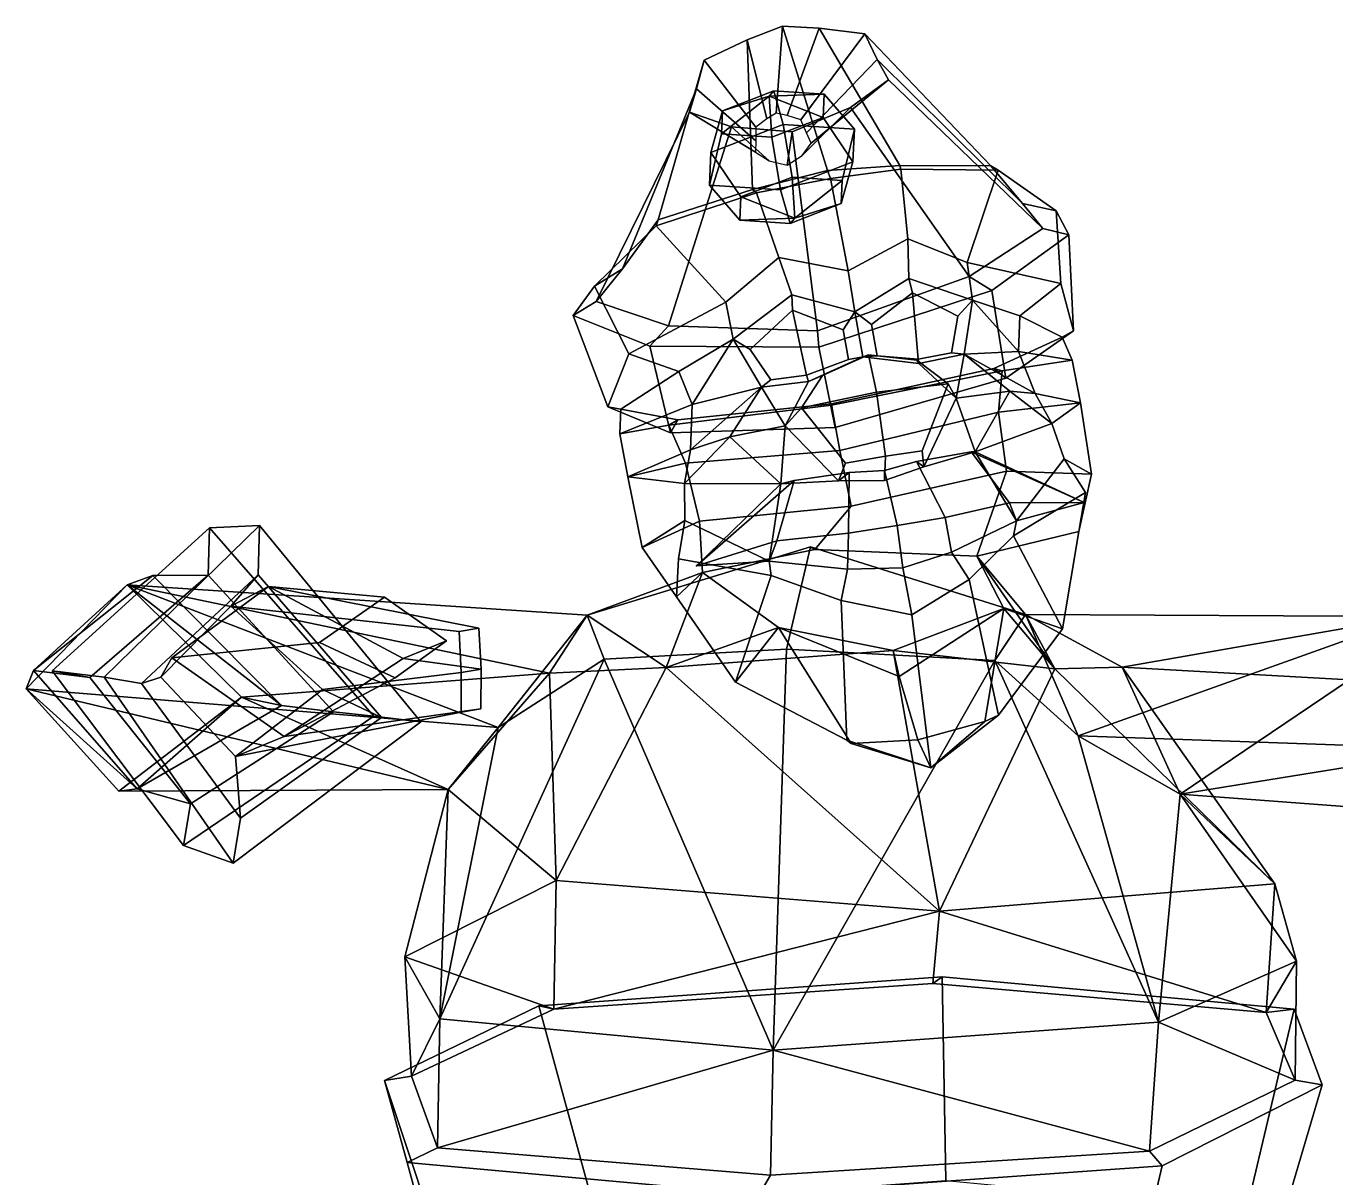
# Model space of a CAD drawing. Extents: x -203 to 349, y -162 to 313.
# Drawn here: x -203.2 to 155.3, y -2.4 to 313 of the extents above; entities that cross this region are included whole.
import ezdxf

# ---------------------------------------------------------------- set-up
doc = ezdxf.new("R2010")
doc.units = 0

msp = doc.modelspace()

# ---------------------------------------------------------------- linework, layer by layer
for p in [(86.402763, 182.501221, 61.919273), (-19.673964, 165.197571, 71.780106)]:
    msp.add_point(p)
for points in [[(16.205194, 273.460632, 61.643478), (3.828409, 312.989471, -2.044468), (-5.794028, 309.290833, -2.679168), (-4.361145, 268.276398, 56.06641)], [(2.124686, 289.121277, -61.589909), (-0.407411, 287.642944, -60.787582), (-5.794028, 309.290833, -2.679168), (3.828409, 312.989471, -2.044468)], [(2.124686, 289.121277, -61.589909), (3.828409, 312.989471, -2.044468), (13.844165, 312.484131, -4.500579), (5.092016, 288.533386, -61.296097)], [(16.205194, 273.460632, 61.643478), (36.003113, 274.860779, 52.314171), (13.844165, 312.484131, -4.500579), (3.828409, 312.989471, -2.044468)], [(5.092016, 288.533386, -61.296097), (13.844165, 312.484131, -4.500579), (26.350182, 310.861145, -8.277298), (8.872689, 287.314941, -60.672085)], [(60.868614, 274.764496, 37.263145), (26.350182, 310.861145, -8.277298), (13.844165, 312.484131, -4.500579), (36.003113, 274.860779, 52.314171)], [(-30.205912, 259.908081, 45.729378), (-4.361145, 268.276398, 56.06641), (-5.794028, 309.290833, -2.679168), (-17.626089, 303.710297, -4.198571)], [(-0.407411, 287.642944, -60.787582), (-3.442308, 285.320923, -59.533352), (-17.626089, 303.710297, -4.198571), (-5.794028, 309.290833, -2.679168)], [(8.872689, 287.314941, -60.672085), (26.350182, 310.861145, -8.277298), (29.776461, 303.886993, -13.984821), (10.405836, 283.792755, -58.808529)], [(69.569061, 264.389557, 9.966743), (29.776461, 303.886993, -13.984821), (26.350182, 310.861145, -8.277298), (60.868614, 274.764496, 37.263145)], [(-39.946415, 246.524963, 20.147236), (-30.205912, 259.908081, 45.729378), (-17.626089, 303.710297, -4.198571), (-19.66424, 295.847595, -9.399277)], [(-3.442308, 285.320923, -59.533352), (-3.439405, 281.550964, -57.528301), (-19.66424, 295.847595, -9.399277), (-17.626089, 303.710297, -4.198571)], [(10.405836, 283.792755, -58.808529), (29.776461, 303.886993, -13.984821), (32.837749, 298.309723, -18.616346), (11.725851, 280.965118, -57.313011)], [(75.152191, 257.537079, -13.21362), (32.837749, 298.309723, -18.616346), (29.776461, 303.886993, -13.984821), (69.569061, 264.389557, 9.966743)], [(11.725851, 280.965118, -57.313011), (32.837749, 298.309723, -18.616346), (22.452942, 290.682556, -21.903036), (9.270057, 277.594452, -55.504692)], [(54.948875, 244.393005, -31.128805), (22.452942, 290.682556, -21.903036), (32.837749, 298.309723, -18.616346), (75.152191, 257.537079, -13.21362)], [(-47.15276, 237.586212, -1.844224), (-39.946415, 246.524963, 20.147236), (-19.66424, 295.847595, -9.399277), (-21.605797, 289.456818, -13.566795)], [(-3.439405, 281.550964, -57.528301), (-3.520374, 278.49649, -55.903236), (-21.605797, 289.456818, -13.566795), (-19.66424, 295.847595, -9.399277)], [(4.065384, 286.045197, -46.085934), (1.457216, 295.243011, -58.221771), (-12.56, 289.836639, -63.912483), (-15.757975, 278.399475, -54.133797)], [(1.457216, 295.243011, -58.221771), (0.154504, 293.819763, -74.804222), (-12.56, 289.836639, -63.912483)], [(1.457216, 295.243011, -58.221771), (15.206038, 294.332458, -66.479927), (0.154504, 293.819763, -74.804222)], [(15.206038, 294.332458, -66.479927), (14.937611, 288.015564, -80.428787), (0.154504, 293.819763, -74.804222)], [(4.065384, 286.045197, -46.085934), (23.509125, 284.757507, -57.764709), (15.206038, 294.332458, -66.479927), (1.457216, 295.243011, -58.221771)], [(23.509125, 284.757507, -57.764709), (23.129511, 275.824005, -77.491455), (14.937611, 288.015564, -80.428787), (15.206038, 294.332458, -66.479927)], [(-12.56, 289.836639, -63.912483), (0.154504, 293.819763, -74.804222), (-12.828427, 283.519745, -77.861343)], [(0.154504, 293.819763, -74.804222), (0.92036, 282.609161, -86.119553), (-12.828427, 283.519745, -77.861343)], [(0.154504, 293.819763, -74.804222), (14.937611, 288.015564, -80.428787), (0.92036, 282.609161, -86.119553)], [(9.270057, 277.594452, -55.504692), (22.452942, 290.682556, -21.903036), (6.531949, 284.092987, -23.289501), (5.116321, 274.918976, -54.055367)], [(13.404422, 229.523468, -45.585823), (6.531949, 284.092987, -23.289501), (22.452942, 290.682556, -21.903036), (54.948875, 244.393005, -31.128805)], [(-27.400476, 230.959869, -23.473658), (-47.15276, 237.586212, -1.844224), (-21.605797, 289.456818, -13.566795), (-10.126435, 285.384918, -18.881351)], [(-3.520374, 278.49649, -55.903236), (0.146615, 276.117218, -54.661072), (-10.126435, 285.384918, -18.881351), (-21.605797, 289.456818, -13.566795)], [(-15.757975, 278.399475, -54.133797), (-12.56, 289.836639, -63.912483), (-12.828427, 283.519745, -77.861343), (-16.137589, 269.465973, -73.860542)], [(14.937611, 288.015564, -80.428787), (23.129511, 275.824005, -77.491455), (3.306156, 268.178284, -85.539345), (0.92036, 282.609161, -86.119553)], [(13.404422, 229.523468, -45.585823), (-27.400476, 230.959869, -23.473658), (-10.126435, 285.384918, -18.881351), (6.531949, 284.092987, -23.289501)], [(-12.828427, 283.519745, -77.861343), (0.92036, 282.609161, -86.119553), (3.306156, 268.178284, -85.539345), (-16.137589, 269.465973, -73.860542)], [(4.065384, 286.045197, -46.085934), (-15.757975, 278.399475, -54.133797), (-7.566035, 266.207947, -51.196407), (6.451181, 271.614319, -45.505695)], [(0.146615, 276.117218, -54.661072), (5.116321, 274.918976, -54.055367), (6.531949, 284.092987, -23.289501), (-10.126435, 285.384918, -18.881351)], [(4.065384, 286.045197, -46.085934), (6.451181, 271.614319, -45.505695), (20.200001, 270.703766, -53.763851), (23.509125, 284.757507, -57.764709)], [(23.509125, 284.757507, -57.764709), (20.200001, 270.703766, -53.763851), (19.931574, 264.386871, -67.712715), (23.129511, 275.824005, -77.491455)], [(-15.757975, 278.399475, -54.133797), (-16.137589, 269.465973, -73.860542), (-7.834463, 259.891052, -65.145271), (-7.566035, 266.207947, -51.196407)], [(16.965904, 271.253204, 65.953178), (16.205194, 273.460632, 61.643478), (-4.361145, 268.276398, 56.06641), (-3.303972, 267.379486, 61.450367)], [(19.931574, 264.386871, -67.712715), (5.914326, 258.980469, -73.403481), (3.306156, 268.178284, -85.539345), (23.129511, 275.824005, -77.491455)], [(16.965904, 271.253204, 65.953178), (36.267487, 273.834534, 57.771828), (36.003113, 274.860779, 52.314171), (16.205194, 273.460632, 61.643478)], [(21.846285, 245.982971, 74.109467), (38.15786, 254.711884, 66.734962), (36.267487, 273.834534, 57.771828), (16.965904, 271.253204, 65.953178)], [(36.267487, 273.834534, 57.771828), (62.848434, 273.569977, 42.353741), (60.868614, 274.764496, 37.263145), (36.003113, 274.860779, 52.314171)], [(38.15786, 254.711884, 66.734962), (54.436279, 248.227112, 55.448826), (62.848434, 273.569977, 42.353741), (36.267487, 273.834534, 57.771828)], [(54.436279, 248.227112, 55.448826), (80.004929, 242.543579, 35.603413), (78.782951, 262.451202, 11.424212), (62.848434, 273.569977, 42.353741)], [(62.848434, 273.569977, 42.353741), (78.782951, 262.451202, 11.424212), (69.569061, 264.389557, 9.966743), (60.868614, 274.764496, 37.263145)], [(-7.834463, 259.891052, -65.145271), (-16.137589, 269.465973, -73.860542), (3.306156, 268.178284, -85.539345), (5.914326, 258.980469, -73.403481)], [(6.451181, 271.614319, -45.505695), (-7.566035, 266.207947, -51.196407), (7.217031, 260.403748, -56.820969)], [(21.846285, 245.982971, 74.109467), (16.965904, 271.253204, 65.953178), (-3.303972, 267.379486, 61.450367), (2.845737, 249.677002, 69.77166)], [(6.451181, 271.614319, -45.505695), (7.217031, 260.403748, -56.820969), (20.200001, 270.703766, -53.763851)], [(20.200001, 270.703766, -53.763851), (7.217031, 260.403748, -56.820969), (19.931574, 264.386871, -67.712715)], [(-3.303972, 267.379486, 61.450367), (-4.361145, 268.276398, 56.06641), (-30.205912, 259.908081, 45.729378), (-30.76025, 258.30014, 51.055546)], [(2.845737, 249.677002, 69.77166), (-3.303972, 267.379486, 61.450367), (-30.76025, 258.30014, 51.055546), (-11.693342, 237.439789, 61.596188)], [(-7.566035, 266.207947, -51.196407), (-7.834463, 259.891052, -65.145271), (7.217031, 260.403748, -56.820969)], [(7.217031, 260.403748, -56.820969), (5.914326, 258.980469, -73.403481), (19.931574, 264.386871, -67.712715)], [(78.782951, 262.451202, 11.424212), (82.205513, 255.863464, -14.72198), (75.152191, 257.537079, -13.21362), (69.569061, 264.389557, 9.966743)], [(80.004929, 242.543579, 35.603413), (83.524925, 229.538116, -1.298403), (82.205513, 255.863464, -14.72198), (78.782951, 262.451202, 11.424212)], [(-30.76025, 258.30014, 51.055546), (-30.205912, 259.908081, 45.729378), (-39.946415, 246.524963, 20.147236), (-47.660236, 241.825287, 23.178295)], [(-11.693342, 237.439789, 61.596188), (-30.76025, 258.30014, 51.055546), (-47.660236, 241.825287, 23.178295), (-38.183025, 223.264282, 46.590096)], [(7.217031, 260.403748, -56.820969), (-7.834463, 259.891052, -65.145271), (5.914326, 258.980469, -73.403481)], [(21.846285, 245.982971, 74.109467), (23.603998, 234.757202, 73.319038), (38.45631, 243.873901, 68.744843), (38.15786, 254.711884, 66.734962)], [(38.15786, 254.711884, 66.734962), (38.45631, 243.873901, 68.744843), (55.835663, 237.9646, 55.818726), (54.436279, 248.227112, 55.448826)], [(82.205513, 255.863464, -14.72198), (61.11652, 240.600281, -34.23312), (54.948875, 244.393005, -31.128805), (75.152191, 257.537079, -13.21362)], [(83.524925, 229.538116, -1.298403), (64.965385, 216.606323, -24.764355), (61.11652, 240.600281, -34.23312), (82.205513, 255.863464, -14.72198)], [(2.845737, 249.677002, 69.77166), (-11.693342, 237.439789, 61.596188), (-9.696883, 227.274658, 61.910591), (6.351371, 239.386444, 71.607788)], [(21.846285, 245.982971, 74.109467), (2.845737, 249.677002, 69.77166), (6.351371, 239.386444, 71.607788), (23.603998, 234.757202, 73.319038)], [(68.837379, 233.67157, 38.080742), (80.004929, 242.543579, 35.603413), (54.436279, 248.227112, 55.448826), (55.835663, 237.9646, 55.818726)], [(-47.660236, 241.825287, 23.178295), (-39.946415, 246.524963, 20.147236), (-47.15276, 237.586212, -1.844224), (-53.469212, 233.731689, -2.109737)], [(61.11652, 240.600281, -34.23312), (13.812522, 225.046112, -49.052536), (13.404422, 229.523468, -45.585823), (54.948875, 244.393005, -31.128805)], [(39.438572, 239.935242, 66.642715), (38.45631, 243.873901, 68.744843), (23.603998, 234.757202, 73.319038), (28.18828, 231.24942, 70.611717)], [(39.438572, 239.935242, 66.642715), (51.870472, 233.552917, 53.794807), (55.835663, 237.9646, 55.818726), (38.45631, 243.873901, 68.744843)], [(-38.183025, 223.264282, 46.590096), (-47.660236, 241.825287, 23.178295), (-53.469212, 233.731689, -2.109737), (-43.99192, 208.737061, 10.555488)], [(64.965385, 216.606323, -24.764355), (18.233637, 203.09906, -40.005245), (13.812522, 225.046112, -49.052536), (61.11652, 240.600281, -34.23312)], [(80.004929, 242.543579, 35.603413), (68.837379, 233.67157, 38.080742), (80.378578, 227.833557, -0.590848), (83.524925, 229.538116, -1.298403)], [(-53.469212, 233.731689, -2.109737), (-47.15276, 237.586212, -1.844224), (-27.400476, 230.959869, -23.473658), (-32.510357, 225.327515, -25.529619)], [(-24.535202, 218.440308, 46.760601), (-9.696883, 227.274658, 61.910591), (-11.693342, 237.439789, 61.596188), (-38.183025, 223.264282, 46.590096)], [(6.58737, 235.249268, 69.826729), (6.351371, 239.386444, 71.607788), (-9.696883, 227.274658, 61.910591), (-5.009958, 224.439514, 61.686031)], [(6.58737, 235.249268, 69.826729), (20.418476, 229.850403, 71.160782), (23.603998, 234.757202, 73.319038), (6.351371, 239.386444, 71.607788)], [(28.18828, 231.24942, 70.611717), (29.76408, 222.726807, 72.607834), (40.982334, 221.771851, 66.335587), (39.438572, 239.935242, 66.642715)], [(40.982334, 221.771851, 66.335587), (50.103615, 223.496307, 58.871517), (51.870472, 233.552917, 53.794807), (39.438572, 239.935242, 66.642715)], [(50.103615, 223.496307, 58.871517), (53.58242, 223.169373, 61.616558), (55.835663, 237.9646, 55.818726), (51.870472, 233.552917, 53.794807)], [(53.58242, 223.169373, 61.616558), (68.484406, 223.92392, 39.585648), (55.835663, 237.9646, 55.818726)], [(68.484406, 223.92392, 39.585648), (68.837379, 233.67157, 38.080742), (55.835663, 237.9646, 55.818726)], [(-43.99192, 208.737061, 10.555488), (-53.469212, 233.731689, -2.109737), (-32.510357, 225.327515, -25.529619), (-26.835197, 201.63147, -16.230627)], [(10.437046, 217.432007, 69.758553), (6.58737, 235.249268, 69.826729), (-5.009958, 224.439514, 61.686031), (0.635106, 216.144287, 65.296356)], [(20.418476, 229.850403, 71.160782), (6.58737, 235.249268, 69.826729), (10.437046, 217.432007, 69.758553), (21.918316, 221.656006, 72.91568)], [(21.918316, 221.656006, 72.91568), (25.855547, 222.421265, 75.892853), (23.603998, 234.757202, 73.319038), (20.418476, 229.850403, 71.160782)], [(29.76408, 222.726807, 72.607834), (28.18828, 231.24942, 70.611717), (23.603998, 234.757202, 73.319038), (25.855547, 222.421265, 75.892853)], [(68.837379, 233.67157, 38.080742), (68.484406, 223.92392, 39.585648), (83.128464, 221.544434, 0.867282), (80.378578, 227.833557, -0.590848)], [(-32.510357, 225.327515, -25.529619), (-27.400476, 230.959869, -23.473658), (13.404422, 229.523468, -45.585823), (13.812522, 225.046112, -49.052536)], [(83.524925, 229.538116, -1.298403), (80.378578, 227.833557, -0.590848), (61.721165, 219.25, -25.650656), (64.965385, 216.606323, -24.764355)], [(-20.86414, 209.34906, 47.891438), (-9.696883, 227.274658, 61.910591), (-24.535202, 218.440308, 46.760601)], [(-1.893326, 214.119995, 66.773552), (-9.696883, 227.274658, 61.910591), (-20.86414, 209.34906, 47.891438)], [(0.635106, 216.144287, 65.296356), (-5.009958, 224.439514, 61.686031), (-9.696883, 227.274658, 61.910591), (-1.893326, 214.119995, 66.773552)], [(83.128464, 221.544434, 0.867282), (64.000206, 218.571655, -28.588799), (61.721165, 219.25, -25.650656), (80.378578, 227.833557, -0.590848)], [(-38.183025, 223.264282, 46.590096), (-43.99192, 208.737061, 10.555488), (-40.395599, 208.132385, 10.63625), (-24.535202, 218.440308, 46.760601)], [(-26.835197, 201.63147, -16.230627), (-32.510357, 225.327515, -25.529619), (13.812522, 225.046112, -49.052536), (18.233637, 203.09906, -40.005245)], [(29.596714, 212.724365, 96.187325), (27.423643, 222.971924, 90.793007), (14.825072, 217.313721, 88.710281), (9.047293, 208.488708, 91.445168)], [(10.437046, 217.432007, 69.758553), (10.980816, 215.716858, 72.224831), (25.855547, 222.421265, 75.892853), (21.918316, 221.656006, 72.91568)], [(27.423643, 222.971924, 90.793007), (25.855547, 222.421265, 75.892853), (10.980816, 215.716858, 72.224831), (14.825072, 217.313721, 88.710281)], [(27.423643, 222.971924, 90.793007), (40.573315, 221.513916, 86.316742), (41.171364, 220.641663, 69.418335), (25.855547, 222.421265, 75.892853)], [(40.982334, 221.771851, 66.335587), (29.76408, 222.726807, 72.607834), (25.855547, 222.421265, 75.892853), (41.171364, 220.641663, 69.418335)], [(29.596714, 212.724365, 96.187325), (49.229885, 215.043457, 87.709816), (40.573315, 221.513916, 86.316742), (27.423643, 222.971924, 90.793007)], [(40.982334, 221.771851, 66.335587), (41.171364, 220.641663, 69.418335), (53.58242, 223.169373, 61.616558), (50.103615, 223.496307, 58.871517)], [(51.363567, 211.139465, 69.72731), (53.58242, 223.169373, 61.616558), (41.171364, 220.641663, 69.418335)], [(66.081696, 213.061096, 65.236679), (53.58242, 223.169373, 61.616558), (51.363567, 211.139465, 69.72731)], [(73.026711, 212.389191, 40.473686), (68.484406, 223.92392, 39.585648), (53.58242, 223.169373, 61.616558)], [(66.081696, 213.061096, 65.236679), (73.026711, 212.389191, 40.473686), (53.58242, 223.169373, 61.616558)], [(68.484406, 223.92392, 39.585648), (73.026711, 212.389191, 40.473686), (85.393402, 209.807312, 4.388515), (83.128464, 221.544434, 0.867282)], [(64.000206, 218.571655, -28.588799), (17.252865, 209.208435, -39.835171), (17.257221, 209.567047, -39.158985), (61.721165, 219.25, -25.650656)], [(64.965385, 216.606323, -24.764355), (61.721165, 219.25, -25.650656), (17.257221, 209.567047, -39.158985), (18.233637, 203.09906, -40.005245)], [(49.229885, 215.043457, 87.709816), (51.363567, 211.139465, 69.72731), (41.171364, 220.641663, 69.418335), (40.573315, 221.513916, 86.316742)], [(85.393402, 209.807312, 4.388515), (62.931309, 207.286316, -28.714878), (64.000206, 218.571655, -28.588799), (83.128464, 221.544434, 0.867282)], [(-24.535202, 218.440308, 46.760601), (-40.395599, 208.132385, 10.63625), (-40.714417, 201.342712, 12.379644), (-20.86414, 209.34906, 47.891438)], [(10.437046, 217.432007, 69.758553), (0.635106, 216.144287, 65.296356), (-1.893326, 214.119995, 66.773552), (10.980816, 215.716858, 72.224831)], [(4.532718, 203.500244, 74.080681), (10.980816, 215.716858, 72.224831), (-1.893326, 214.119995, 66.773552)], [(9.047293, 208.488708, 91.445168), (14.825072, 217.313721, 88.710281), (10.980816, 215.716858, 72.224831), (4.532718, 203.500244, 74.080681)], [(62.931309, 207.286316, -28.714878), (19.548742, 196.758209, -36.984989), (17.252865, 209.208435, -39.835171), (64.000206, 218.571655, -28.588799)], [(-21.302578, 197.001831, 49.242481), (-1.893326, 214.119995, 66.773552), (-20.86414, 209.34906, 47.891438)], [(-10.595137, 200.553284, 72.36451), (-1.893326, 214.119995, 66.773552), (-21.302578, 197.001831, 49.242481)], [(-10.595137, 200.553284, 72.36451), (4.532718, 203.500244, 74.080681), (-1.893326, 214.119995, 66.773552)], [(32.046104, 195.18634, 91.760834), (29.596714, 212.724365, 96.187325), (9.047293, 208.488708, 91.445168), (21.089849, 193.308472, 87.309616)], [(32.046104, 195.18634, 91.760834), (42.048622, 196.727356, 85.361298), (49.229885, 215.043457, 87.709816), (29.596714, 212.724365, 96.187325)], [(42.048622, 196.727356, 85.361298), (42.551842, 192.279663, 72.370285), (51.363567, 211.139465, 69.72731), (49.229885, 215.043457, 87.709816)], [(56.611832, 196.372375, 64.662109), (66.081696, 213.061096, 65.236679), (51.363567, 211.139465, 69.72731)], [(56.611832, 196.372375, 64.662109), (77.611885, 204.162994, 40.537701), (66.081696, 213.061096, 65.236679)], [(77.611885, 204.162994, 40.537701), (73.026711, 212.389191, 40.473686), (66.081696, 213.061096, 65.236679)], [(73.026711, 212.389191, 40.473686), (77.611885, 204.162994, 40.537701), (85.393402, 209.807312, 4.388515)], [(-43.99192, 208.737061, 10.555488), (-26.835197, 201.63147, -16.230627), (-24.804214, 205.135651, -17.607306), (-40.395599, 208.132385, 10.63625)], [(-20.86414, 209.34906, 47.891438), (-40.714417, 201.342712, 12.379644), (-38.493908, 189.598328, 15.905008), (-21.302578, 197.001831, 49.242481)], [(-40.714417, 201.342712, 12.379644), (-40.395599, 208.132385, 10.63625), (-24.804214, 205.135651, -17.607306), (-27.241938, 203.687866, -20.106981)], [(-27.241938, 203.687866, -20.106981), (-24.804214, 205.135651, -17.607306), (17.257221, 209.567047, -39.158985), (17.252865, 209.208435, -39.835171)], [(-22.712021, 193.315826, -20.753525), (-27.241938, 203.687866, -20.106981), (17.252865, 209.208435, -39.835171), (19.548742, 196.758209, -36.984989)], [(-26.835197, 201.63147, -16.230627), (18.233637, 203.09906, -40.005245), (17.257221, 209.567047, -39.158985), (-24.804214, 205.135651, -17.607306)], [(21.089849, 193.308472, 87.309616), (9.047293, 208.488708, 91.445168), (4.532718, 203.500244, 74.080681), (19.162458, 188.464294, 74.544548)], [(42.551842, 192.279663, 72.370285), (56.611832, 196.372375, 64.662109), (51.363567, 211.139465, 69.72731)], [(88.446373, 190.284332, 7.928055), (65.175873, 191.140564, -23.897715), (62.931309, 207.286316, -28.714878), (85.393402, 209.807312, 4.388515)], [(80.984726, 194.504089, 41.632877), (88.446373, 190.284332, 7.928055), (85.393402, 209.807312, 4.388515), (77.611885, 204.162994, 40.537701)], [(65.175873, 191.140564, -23.897715), (22.617682, 181.502502, -30.741718), (19.548742, 196.758209, -36.984989), (62.931309, 207.286316, -28.714878)], [(-38.493908, 189.598328, 15.905008), (-40.714417, 201.342712, 12.379644), (-27.241938, 203.687866, -20.106981), (-22.712021, 193.315826, -20.753525)], [(3.385902, 187.689941, 69.609962), (4.532718, 203.500244, 74.080681), (-10.595137, 200.553284, 72.36451)], [(19.162458, 188.464294, 74.544548), (4.532718, 203.500244, 74.080681), (3.385902, 187.689941, 69.609962)], [(80.984726, 194.504089, 41.632877), (77.611885, 204.162994, 40.537701), (56.611832, 196.372375, 64.662109), (67.932983, 177.555298, 72.693565)], [(-22.971607, 187.755432, 49.887886), (-10.595137, 200.553284, 72.36451), (-21.302578, 197.001831, 49.242481)], [(3.385902, 187.689941, 69.609962), (-10.595137, 200.553284, 72.36451), (-22.971607, 187.755432, 49.887886)], [(-21.302578, 197.001831, 49.242481), (-38.493908, 189.598328, 15.905008), (-22.971607, 187.755432, 49.887886)], [(-18.850471, 177.433868, -16.086674), (-22.712021, 193.315826, -20.753525), (19.548742, 196.758209, -36.984989), (22.617682, 181.502502, -30.741718)], [(32.046104, 195.18634, 91.760834), (21.089849, 193.308472, 87.309616), (19.162458, 188.464294, 74.544548), (31.742968, 188.562836, 79.811844)], [(32.046104, 195.18634, 91.760834), (31.742968, 188.562836, 79.811844), (42.551842, 192.279663, 72.370285), (42.048622, 196.727356, 85.361298)], [(31.759611, 191.286133, 84.769653), (40.539204, 193.737518, 80.951332), (42.551842, 192.279663, 72.370285), (31.742968, 188.562836, 79.811844)], [(48.394333, 178.469238, 93.669899), (40.539204, 193.737518, 80.951332), (31.759611, 191.286133, 84.769653), (35.228424, 176.206787, 95.623985)], [(40.539204, 193.737518, 80.951332), (48.394333, 178.469238, 93.669899), (65.971138, 182.428223, 82.822594), (55.478962, 196.407043, 79.41201)], [(55.478962, 196.407043, 79.41201), (56.611832, 196.372375, 64.662109), (42.551842, 192.279663, 72.370285), (40.539204, 193.737518, 80.951332)], [(65.971138, 182.428223, 82.822594), (86.402763, 182.501221, 61.919273), (55.478962, 196.407043, 79.41201)], [(55.478962, 196.407043, 79.41201), (86.402763, 182.501221, 61.919273), (56.611832, 196.372375, 64.662109)], [(86.402763, 182.501221, 61.919273), (67.932983, 177.555298, 72.693565), (56.611832, 196.372375, 64.662109)], [(80.984726, 194.504089, 41.632877), (67.932983, 177.555298, 72.693565), (67.063591, 173.401367, 63.811581), (86.79467, 185.266632, 45.633526)], [(84.91861, 174.61734, 14.36754), (88.446373, 190.284332, 7.928055), (80.984726, 194.504089, 41.632877), (86.79467, 185.266632, 45.633526)], [(-34.550858, 170.220551, 19.361807), (-38.493908, 189.598328, 15.905008), (-22.712021, 193.315826, -20.753525), (-18.850471, 177.433868, -16.086674)], [(22.119665, 190.732849, 82.663605), (7.079605, 188.511963, 83.911186), (2.319725, 172.045166, 88.739594), (21.895208, 174.146606, 96.13324)], [(7.079605, 188.511963, 83.911186), (22.119665, 190.732849, 82.663605), (19.162458, 188.464294, 74.544548), (3.385902, 187.689941, 69.609962)], [(57.048557, 167.853943, 5.660565), (12.663918, 169.700226, -8.968395), (22.617682, 181.502502, -30.741718), (65.175873, 191.140564, -23.897715)], [(31.759611, 191.286133, 84.769653), (31.742968, 188.562836, 79.811844), (19.162458, 188.464294, 74.544548), (22.119665, 190.732849, 82.663605)], [(21.895208, 174.146606, 96.13324), (35.228424, 176.206787, 95.623985), (31.759611, 191.286133, 84.769653), (22.119665, 190.732849, 82.663605)], [(84.91861, 174.61734, 14.36754), (57.048557, 167.853943, 5.660565), (65.175873, 191.140564, -23.897715), (88.446373, 190.284332, 7.928055)], [(-22.874178, 177.562256, 51.28754), (-22.971607, 187.755432, 49.887886), (-38.493908, 189.598328, 15.905008), (-34.550858, 170.220551, 19.361807)], [(-22.874178, 177.562256, 51.28754), (0.208079, 166.507751, 78.989235), (3.385902, 187.689941, 69.609962), (-22.971607, 187.755432, 49.887886)], [(2.319725, 172.045166, 88.739594), (7.079605, 188.511963, 83.911186), (-19.673964, 165.197571, 71.780106)], [(7.079605, 188.511963, 83.911186), (3.385902, 187.689941, 69.609962), (-19.673964, 165.197571, 71.780106)], [(-19.673964, 165.197571, 71.780106), (3.385902, 187.689941, 69.609962), (0.208079, 166.507751, 78.989235)], [(67.063591, 173.401367, 63.811581), (80.517082, 147.923096, 34.645164), (84.91861, 174.61734, 14.36754), (86.79467, 185.266632, 45.633526)], [(-18.019831, 163.336945, 13.88959), (-18.850471, 177.433868, -16.086674), (22.617682, 181.502502, -30.741718), (12.663918, 169.700226, -8.968395)], [(48.394333, 178.469238, 93.669899), (50.133041, 168.954315, 84.300491), (67.932983, 177.555298, 72.693565), (65.971138, 182.428223, 82.822594)], [(67.932983, 177.555298, 72.693565), (86.402763, 182.501221, 61.919273), (65.971138, 182.428223, 82.822594)], [(-181.815048, 134.657471, 147.401886), (-139.331482, 176.277893, 129.312164), (-153.026276, 175.589661, 99.961823), (-196.122284, 136.424927, 117.582512)], [(-181.815048, 134.657471, 147.401886), (-171.599869, 132.923981, 142.669678), (-139.736481, 162.680969, 128.81073), (-139.331482, 176.277893, 129.312164)], [(-108.076065, 124.029388, 76.923309), (-153.026276, 175.589661, 99.961823), (-139.331482, 176.277893, 129.312164), (-95.184242, 122.461212, 107.396301)], [(-95.184242, 122.461212, 107.396301), (-139.331482, 176.277893, 129.312164), (-139.736481, 162.680969, 128.81073), (-105.970482, 123.684387, 112.362427)], [(-25.169607, 156.659302, 24.601278), (-24.658901, 167.085876, 55.994183), (-22.874178, 177.562256, 51.28754), (-34.550858, 170.220551, 19.361807)], [(-25.169607, 156.659302, 24.601278), (-34.550858, 170.220551, 19.361807), (-18.850471, 177.433868, -16.086674), (-18.019831, 163.336945, 13.88959)], [(-22.874178, 177.562256, 51.28754), (-24.658901, 167.085876, 55.994183), (0.732223, 162.581146, 69.977707), (0.208079, 166.507751, 78.989235)], [(35.228424, 176.206787, 95.623985), (21.895208, 174.146606, 96.13324), (21.590794, 164.298401, 86.953758), (36.742184, 164.598785, 91.538513)], [(35.228424, 176.206787, 95.623985), (36.742184, 164.598785, 91.538513), (50.133041, 168.954315, 84.300491), (48.394333, 178.469238, 93.669899)], [(54.974754, 161.406158, 86.993935), (67.063591, 173.401367, 63.811581), (67.932983, 177.555298, 72.693565), (50.133041, 168.954315, 84.300491)], [(-196.122284, 136.424927, 117.582512), (-153.026276, 175.589661, 99.961823), (-153.339828, 162.601898, 99.449509), (-185.758713, 134.624969, 112.77951)], [(-108.076065, 124.029388, 76.923309), (-119.05703, 125.234436, 81.977089), (-153.339828, 162.601898, 99.449509), (-153.026276, 175.589661, 99.961823)], [(21.895208, 174.146606, 96.13324), (2.319725, 172.045166, 88.739594), (0.208079, 166.507751, 78.989235), (21.590794, 164.298401, 86.953758)], [(63.009018, 124.246368, 72.036629), (80.517082, 147.923096, 34.645164), (67.063591, 173.401367, 63.811581), (54.974754, 161.406158, 86.993935)], [(80.517082, 147.923096, 34.645164), (64.475075, 153.475098, 27.82881), (57.048557, 167.853943, 5.660565), (84.91861, 174.61734, 14.36754)], [(11.474687, 170.365234, -12.422448), (4.959953, 142.36731, -58.981674), (-45.014732, 139.595093, -44.858036), (-49.611656, 151.637665, -5.127113)], [(11.474687, 170.365234, -12.422448), (-49.611656, 151.637665, -5.127113), (-18.019831, 163.336945, 13.88959), (12.663918, 169.700226, -8.968395)], [(0.208079, 166.507751, 78.989235), (2.319725, 172.045166, 88.739594), (-19.673964, 165.197571, 71.780106)], [(11.474687, 170.365234, -12.422448), (70.341194, 151.860657, -18.760784), (61.936668, 139.247131, -61.362877), (4.959953, 142.36731, -58.981674)], [(12.663918, 169.700226, -8.968395), (57.048557, 167.853943, 5.660565), (70.341194, 151.860657, -18.760784), (11.474687, 170.365234, -12.422448)], [(39.253029, 151.735718, 95.976746), (54.974754, 161.406158, 86.993935), (50.133041, 168.954315, 84.300491), (36.742184, 164.598785, 91.538513)], [(0.732223, 162.581146, 69.977707), (-24.658901, 167.085876, 55.994183), (-25.169607, 156.659302, 24.601278), (-9.013812, 133.318481, 42.967907)], [(19.941235, 155.691345, 90.250633), (21.590794, 164.298401, 86.953758), (0.208079, 166.507751, 78.989235), (0.732223, 162.581146, 69.977707)], [(78.420952, 136.942474, 31.051252), (57.048557, 167.853943, 5.660565), (64.475075, 153.475098, 27.82881)], [(70.341194, 151.860657, -18.760784), (57.048557, 167.853943, 5.660565), (78.420952, 136.942474, 31.051252)], [(-185.758713, 134.624969, 112.77951), (-153.339828, 162.601898, 99.449509), (-168.539139, 162.513489, 66.643723), (-201.200104, 136.47998, 80.181778)], [(-201.200104, 136.47998, 80.181778), (-168.539139, 162.513489, 66.643723), (-175.54129, 160.001648, 13.474717)], [(-133.32901, 126.924805, 48.839325), (-175.54129, 160.001648, 13.474717), (-168.539139, 162.513489, 66.643723)], [(-166.347824, 134.722595, 132.749008), (-147.164474, 154.117218, 121.876778), (-139.736481, 162.680969, 128.81073), (-171.599869, 132.923981, 142.669678)], [(-168.539139, 162.513489, 66.643723), (-153.339828, 162.601898, 99.449509), (-119.05703, 125.234436, 81.977089), (-133.32901, 126.924805, 48.839325)], [(-122.124321, 131.282501, 112.43174), (-105.970482, 123.684387, 112.362427), (-139.736481, 162.680969, 128.81073), (-147.164474, 154.117218, 121.876778)], [(-49.611656, 151.637665, -5.127113), (-28.032963, 137.31839, 48.882378), (-18.019831, 163.336945, 13.88959)], [(-28.032963, 137.31839, 48.882378), (2.761138, 148.329529, 37.203011), (-18.019831, 163.336945, 13.88959)], [(-9.013812, 133.318481, 42.967907), (-25.169607, 156.659302, 24.601278), (-18.019831, 163.336945, 13.88959), (2.761138, 148.329529, 37.203011)], [(21.478455, 117.471741, 75.897285), (19.941235, 155.691345, 90.250633), (0.732223, 162.581146, 69.977707), (-9.013812, 133.318481, 42.967907)], [(39.253029, 151.735718, 95.976746), (36.742184, 164.598785, 91.538513), (21.590794, 164.298401, 86.953758), (19.941235, 155.691345, 90.250633)], [(44.460083, 109.86496, 78.516785), (63.009018, 124.246368, 72.036629), (54.974754, 161.406158, 86.993935), (39.253029, 151.735718, 95.976746)], [(-73.984856, 120.889587, -32.564186), (-203.201218, 131.478577, -3.501706), (-175.54129, 160.001648, 13.474717)], [(-201.200104, 136.47998, 80.181778), (-175.54129, 160.001648, 13.474717), (-203.201218, 131.478577, -3.501706)], [(-59.969402, 135.764221, 42.769848), (-49.611656, 151.637665, -5.127113), (-175.54129, 160.001648, 13.474717)], [(-59.969402, 135.764221, 42.769848), (-175.54129, 160.001648, 13.474717), (-144.231277, 129.210846, 42.073769)], [(-73.984856, 120.889587, -32.564186), (-175.54129, 160.001648, 13.474717), (-49.611656, 151.637665, -5.127113)], [(-133.32901, 126.924805, 48.839325), (-144.231277, 129.210846, 42.073769), (-175.54129, 160.001648, 13.474717)], [(-163.321701, 139.943115, 170.018646), (-136.856476, 159.513428, 154.654465), (-147.164474, 154.117218, 121.876778), (-166.347824, 134.722595, 132.749008)], [(-122.920998, 144.183319, 214.215546), (-105.101021, 156.636475, 215.925217), (-136.856476, 159.513428, 154.654465), (-163.321701, 139.943115, 170.018646)], [(-79.300682, 148.131775, 146.389114), (-84.678406, 147.179016, 134.657333), (-147.164474, 154.117218, 121.876778), (-136.856476, 159.513428, 154.654465)], [(-88.14521, 144.659851, 210.325882), (-100.007553, 139.78949, 157.066772), (-136.856476, 159.513428, 154.654465), (-105.101021, 156.636475, 215.925217)], [(-78.662331, 136.886475, 147.946671), (-79.300682, 148.131775, 146.389114), (-136.856476, 159.513428, 154.654465), (-100.007553, 139.78949, 157.066772)], [(-102.156204, 134.52594, 218.996552), (-88.14521, 144.659851, 210.325882), (-105.101021, 156.636475, 215.925217), (-122.920998, 144.183319, 214.215546)], [(44.460083, 109.86496, 78.516785), (39.253029, 151.735718, 95.976746), (19.941235, 155.691345, 90.250633), (21.478455, 117.471741, 75.897285)], [(-84.16082, 135.937592, 136.249817), (-122.124321, 131.282501, 112.43174), (-147.164474, 154.117218, 121.876778), (-84.678406, 147.179016, 134.657333)], [(-73.984856, 120.889587, -32.564186), (-49.611656, 151.637665, -5.127113), (-45.014732, 139.595093, -44.858036)], [(-59.969402, 135.764221, 42.769848), (-28.032963, 137.31839, 48.882378), (-49.611656, 151.637665, -5.127113)], [(35.762402, 134.91333, 28.906988), (34.134918, 141.952545, 42.639706), (64.475075, 153.475098, 27.82881)], [(34.134918, 141.952545, 42.639706), (78.420952, 136.942474, 31.051252), (64.475075, 153.475098, 27.82881)], [(59.232353, 122.51825, 55.852127), (40.867329, 117.517853, 53.297314), (35.762402, 134.91333, 28.906988), (64.475075, 153.475098, 27.82881)], [(63.009018, 124.246368, 72.036629), (59.232353, 122.51825, 55.852127), (64.475075, 153.475098, 27.82881), (80.517082, 147.923096, 34.645164)], [(84.793365, 118.584839, -47.57774), (61.936668, 139.247131, -61.362877), (70.341194, 151.860657, -18.760784)], [(96.812485, 137.434265, 24.232393), (70.341194, 151.860657, -18.760784), (78.420952, 136.942474, 31.051252)], [(96.812485, 137.434265, 24.232393), (176.307739, 151.319397, -2.69366), (70.341194, 151.860657, -18.760784)], [(84.793365, 118.584839, -47.57774), (70.341194, 151.860657, -18.760784), (176.307739, 151.319397, -2.69366)], [(84.793365, 118.584839, -47.57774), (176.307739, 151.319397, -2.69366), (188.883926, 114.962555, -19.965195)], [(96.812485, 137.434265, 24.232393), (159.037262, 133.940521, 41.910332), (176.307739, 151.319397, -2.69366)], [(-78.662331, 136.886475, 147.946671), (-84.16082, 135.937592, 136.249817), (-84.678406, 147.179016, 134.657333), (-79.300682, 148.131775, 146.389114)], [(34.134918, 141.952545, 42.639706), (2.761138, 148.329529, 37.203011), (-28.032963, 137.31839, 48.882378)], [(21.478455, 117.471741, 75.897285), (-9.013812, 133.318481, 42.967907), (2.761138, 148.329529, 37.203011), (22.635971, 116.548523, 59.254105)], [(22.635971, 116.548523, 59.254105), (2.761138, 148.329529, 37.203011), (35.762402, 134.91333, 28.906988), (40.867329, 117.517853, 53.297314)], [(35.762402, 134.91333, 28.906988), (2.761138, 148.329529, 37.203011), (34.134918, 141.952545, 42.639706)], [(-102.156204, 134.52594, 218.996552), (-122.920998, 144.183319, 214.215546), (-163.321701, 139.943115, 170.018646), (-132.601837, 118.441315, 159.220963)], [(-102.156204, 134.52594, 218.996552), (-132.601837, 118.441315, 159.220963), (-100.007553, 139.78949, 157.066772), (-88.14521, 144.659851, 210.325882)], [(-132.601837, 118.441315, 159.220963), (-163.321701, 139.943115, 170.018646), (-166.347824, 134.722595, 132.749008), (-145.888092, 112.972382, 125.483322)], [(1.27844, 32.573364, -106.536903), (-45.014732, 139.595093, -44.858036), (4.959953, 142.36731, -58.981674)], [(46.850903, 70.570282, 102.770706), (34.134918, 141.952545, 42.639706), (-28.032963, 137.31839, 48.882378)], [(1.27844, 32.573364, -106.536903), (4.959953, 142.36731, -58.981674), (61.936668, 139.247131, -61.362877)], [(46.850903, 70.570282, 102.770706), (78.420952, 136.942474, 31.051252), (34.134918, 141.952545, 42.639706)], [(-172.817154, 104.105621, 65.643745), (-201.200104, 136.47998, 80.181778), (-203.201218, 131.478577, -3.501706)], [(-172.817154, 104.105621, 65.643745), (-158.25592, 99.956573, 98.526009), (-185.758713, 134.624969, 112.77951), (-201.200104, 136.47998, 80.181778)], [(-160.105453, 88.547302, 98.791664), (-146.52565, 83.723694, 129.775162), (-181.815048, 134.657471, 147.401886), (-196.122284, 136.424927, 117.582512)], [(-160.105453, 88.547302, 98.791664), (-196.122284, 136.424927, 117.582512), (-185.758713, 134.624969, 112.77951), (-158.25592, 99.956573, 98.526009)], [(-78.716042, 126.063599, 149.818222), (-78.662331, 136.886475, 147.946671), (-100.007553, 139.78949, 157.066772), (-132.601837, 118.441315, 159.220963)], [(-89.974777, 41.123795, -52.635506), (-45.014732, 139.595093, -44.858036), (1.27844, 32.573364, -106.536903)], [(-89.974777, 41.123795, -52.635506), (-73.984856, 120.889587, -32.564186), (-45.014732, 139.595093, -44.858036)], [(-78.716042, 126.063599, 149.818222), (-84.120628, 125.108368, 138.055252), (-84.16082, 135.937592, 136.249817), (-78.662331, 136.886475, 147.946671)], [(-58.131493, 79.022675, 93.376732), (-28.032963, 137.31839, 48.882378), (-59.969402, 135.764221, 42.769848)], [(46.850903, 70.570282, 102.770706), (-28.032963, 137.31839, 48.882378), (-58.131493, 79.022675, 93.376732)], [(106.733879, 40.224319, -95.301514), (1.27844, 32.573364, -106.536903), (61.936668, 139.247131, -61.362877)], [(46.850903, 70.570282, 102.770706), (138.577164, 78.123199, 50.710724), (78.420952, 136.942474, 31.051252)], [(106.733879, 40.224319, -95.301514), (61.936668, 139.247131, -61.362877), (84.793365, 118.584839, -47.57774)], [(138.577164, 78.123199, 50.710724), (96.812485, 137.434265, 24.232393), (78.420952, 136.942474, 31.051252)], [(138.577164, 78.123199, 50.710724), (112.664429, 102.613724, -14.076558), (96.812485, 137.434265, 24.232393)], [(112.664429, 102.613724, -14.076558), (159.037262, 133.940521, 41.910332), (96.812485, 137.434265, 24.232393)], [(-146.52565, 83.723694, 129.775162), (-144.542084, 96.048996, 129.494736), (-171.599869, 132.923981, 142.669678), (-181.815048, 134.657471, 147.401886)], [(-145.888092, 112.972382, 125.483322), (-166.347824, 134.722595, 132.749008), (-171.599869, 132.923981, 142.669678), (-144.542084, 96.048996, 129.494736)], [(-84.120628, 125.108368, 138.055252), (-145.888092, 112.972382, 125.483322), (-122.124321, 131.282501, 112.43174), (-84.16082, 135.937592, 136.249817)], [(-87.655685, 103.915131, 8.743051), (-59.969402, 135.764221, 42.769848), (-144.231277, 129.210846, 42.073769)], [(-58.131493, 79.022675, 93.376732), (-59.969402, 135.764221, 42.769848), (-87.655685, 103.915131, 8.743051)], [(174.744049, 98.00238, 17.401112), (159.037262, 133.940521, 41.910332), (112.664429, 102.613724, -14.076558)], [(-87.655685, 103.915131, 8.743051), (-203.201218, 131.478577, -3.501706), (-73.984856, 120.889587, -32.564186)], [(-177.837585, 103.429932, 20.127771), (-203.201218, 131.478577, -3.501706), (-87.655685, 103.915131, 8.743051)], [(-172.817154, 104.105621, 65.643745), (-203.201218, 131.478577, -3.501706), (-177.837585, 103.429932, 20.127771)], [(-177.837585, 103.429932, 20.127771), (-87.655685, 103.915131, 8.743051), (-144.231277, 129.210846, 42.073769)], [(-172.817154, 104.105621, 65.643745), (-177.837585, 103.429932, 20.127771), (-144.231277, 129.210846, 42.073769)], [(-172.817154, 104.105621, 65.643745), (-144.231277, 129.210846, 42.073769), (-133.32901, 126.924805, 48.839325)], [(-145.888092, 112.972382, 125.483322), (-144.542084, 96.048996, 129.494736), (-105.970482, 123.684387, 112.362427), (-122.124321, 131.282501, 112.43174)], [(-133.32901, 126.924805, 48.839325), (-119.05703, 125.234436, 81.977089), (-158.25592, 99.956573, 98.526009), (-172.817154, 104.105621, 65.643745)], [(-78.716042, 126.063599, 149.818222), (-132.601837, 118.441315, 159.220963), (-145.888092, 112.972382, 125.483322), (-84.120628, 125.108368, 138.055252)], [(-160.105453, 88.547302, 98.791664), (-158.25592, 99.956573, 98.526009), (-119.05703, 125.234436, 81.977089), (-108.076065, 124.029388, 76.923309)], [(-160.105453, 88.547302, 98.791664), (-108.076065, 124.029388, 76.923309), (-95.184242, 122.461212, 107.396301), (-146.52565, 83.723694, 129.775162)], [(-146.52565, 83.723694, 129.775162), (-95.184242, 122.461212, 107.396301), (-105.970482, 123.684387, 112.362427), (-144.542084, 96.048996, 129.494736)], [(44.460083, 109.86496, 78.516785), (40.867329, 117.517853, 53.297314), (59.232353, 122.51825, 55.852127)], [(44.460083, 109.86496, 78.516785), (59.232353, 122.51825, 55.852127), (63.009018, 124.246368, 72.036629)], [(-89.974777, 41.123795, -52.635506), (-87.655685, 103.915131, 8.743051), (-73.984856, 120.889587, -32.564186)], [(106.733879, 40.224319, -95.301514), (84.793365, 118.584839, -47.57774), (112.664429, 102.613724, -14.076558)], [(112.664429, 102.613724, -14.076558), (84.793365, 118.584839, -47.57774), (188.883926, 114.962555, -19.965195)], [(44.460083, 109.86496, 78.516785), (21.478455, 117.471741, 75.897285), (22.635971, 116.548523, 59.254105)], [(44.460083, 109.86496, 78.516785), (22.635971, 116.548523, 59.254105), (40.867329, 117.517853, 53.297314)], [(174.744049, 98.00238, 17.401112), (112.664429, 102.613724, -14.076558), (188.883926, 114.962555, -19.965195)], [(-58.131493, 79.022675, 93.376732), (-87.655685, 103.915131, 8.743051), (-99.540466, 58.065216, 17.359222)], [(-99.540466, 58.065216, 17.359222), (-87.655685, 103.915131, 8.743051), (-89.974777, 41.123795, -52.635506)], [(144.586349, 56.948929, -35.591763), (106.733879, 40.224319, -95.301514), (112.664429, 102.613724, -14.076558)], [(138.577164, 78.123199, 50.710724), (144.586349, 56.948929, -35.591763), (112.664429, 102.613724, -14.076558)], [(-58.717915, 43.777252, 87.180527), (-58.131493, 79.022675, 93.376732), (-99.540466, 58.065216, 17.359222)], [(-58.717915, 43.777252, 87.180527), (46.850903, 70.570282, 102.770706), (-58.131493, 79.022675, 93.376732)], [(136.235931, 42.885803, 44.895134), (138.577164, 78.123199, 50.710724), (46.850903, 70.570282, 102.770706)], [(136.235931, 42.885803, 44.895134), (144.586349, 56.948929, -35.591763), (138.577164, 78.123199, 50.710724)], [(-58.717915, 43.777252, 87.180527), (44.981415, 50.793304, 94.568481), (46.850903, 70.570282, 102.770706)], [(136.235931, 42.885803, 44.895134), (46.850903, 70.570282, 102.770706), (44.981415, 50.793304, 94.568481)], [(-58.717915, 43.777252, 87.180527), (-99.540466, 58.065216, 17.359222), (-97.748817, 25.405914, 21.085695)], [(-97.748817, 25.405914, 21.085695), (-99.540466, 58.065216, 17.359222), (-89.974777, 41.123795, -52.635506)], [(144.214401, 24.299515, -31.396009), (106.733879, 40.224319, -95.301514), (144.586349, 56.948929, -35.591763)], [(136.235931, 42.885803, 44.895134), (144.214401, 24.299515, -31.396009), (144.586349, 56.948929, -35.591763)], [(48.591053, -3.133392, 112.347336), (47.550957, 52.622635, 106.376625), (-62.837044, 44.681061, 96.553047), (-47.887157, -10.160828, 99.398064)], [(47.550957, 52.622635, 106.376625), (44.981415, 50.793304, 94.568481), (-58.717915, 43.777252, 87.180527), (-62.837044, 44.681061, 96.553047)], [(47.550957, 52.622635, 106.376625), (143.875671, 43.73584, 51.717159), (136.235931, 42.885803, 44.895134), (44.981415, 50.793304, 94.568481)], [(48.591053, -3.133392, 112.347336), (130.969498, -10.978683, 60.604141), (143.875671, 43.73584, 51.717159), (47.550957, 52.622635, 106.376625)], [(-62.837044, 44.681061, 96.553047), (-105.075882, 24.247833, 22.807369), (-86.868439, -30.608948, 24.945824), (-47.887157, -10.160828, 99.398064)], [(-105.075882, 24.247833, 22.807369), (-62.837044, 44.681061, 96.553047), (-58.717915, 43.777252, 87.180527), (-97.748817, 25.405914, 21.085695)], [(143.875671, 43.73584, 51.717159), (130.969498, -10.978683, 60.604141), (135.422195, -31.625404, -23.268906), (151.585922, 23.074219, -32.86245)], [(151.585922, 23.074219, -32.86245), (144.214401, 24.299515, -31.396009), (136.235931, 42.885803, 44.895134), (143.875671, 43.73584, 51.717159)], [(-97.748817, 25.405914, 21.085695), (-89.974777, 41.123795, -52.635506), (-90.632927, 5.793015, -59.160622)], [(-90.632927, 5.793015, -59.160622), (-89.974777, 41.123795, -52.635506), (1.27844, 32.573364, -106.536903)], [(104.320915, 4.901566, -101.446014), (1.27844, 32.573364, -106.536903), (106.733879, 40.224319, -95.301514)], [(144.214401, 24.299515, -31.396009), (104.320915, 4.901566, -101.446014), (106.733879, 40.224319, -95.301514)], [(-90.632927, 5.793015, -59.160622), (1.27844, 32.573364, -106.536903), (0.586349, -1.72374, -108.914917)], [(104.320915, 4.901566, -101.446014), (0.586349, -1.72374, -108.914917), (1.27844, 32.573364, -106.536903)], [(-98.901009, 1.758865, -68.812447), (-105.075882, 24.247833, 22.807369), (-97.748817, 25.405914, 21.085695), (-90.632927, 5.793015, -59.160622)], [(-86.868439, -30.608948, 24.945824), (-105.075882, 24.247833, 22.807369), (-98.901009, 1.758865, -68.812447), (-83.951118, -53.083031, -65.96743)], [(135.422195, -31.625404, -23.268906), (94.905533, -53.900879, -104.761345), (107.811707, 0.813644, -113.648331), (151.585922, 23.074219, -32.86245)], [(107.811707, 0.813644, -113.648331), (104.320915, 4.901566, -101.446014), (144.214401, 24.299515, -31.396009), (151.585922, 23.074219, -32.86245)], [(-98.901009, 1.758865, -68.812447), (-90.632927, 5.793015, -59.160622), (0.586349, -1.72374, -108.914917), (-2.57865, -7.031555, -123.483437)], [(107.811707, 0.813644, -113.648331), (-2.57865, -7.031555, -123.483437), (0.586349, -1.72374, -108.914917), (104.320915, 4.901566, -101.446014)], [(-83.951118, -53.083031, -65.96743), (-98.901009, 1.758865, -68.812447), (-2.57865, -7.031555, -123.483437), (-1.537853, -62.795242, -117.510704)], [(94.905533, -53.900879, -104.761345), (-1.537853, -62.795242, -117.510704), (-2.57865, -7.031555, -123.483437), (107.811707, 0.813644, -113.648331)]]:
    msp.add_3dface(points)

doc.saveas('drawing.dxf')
